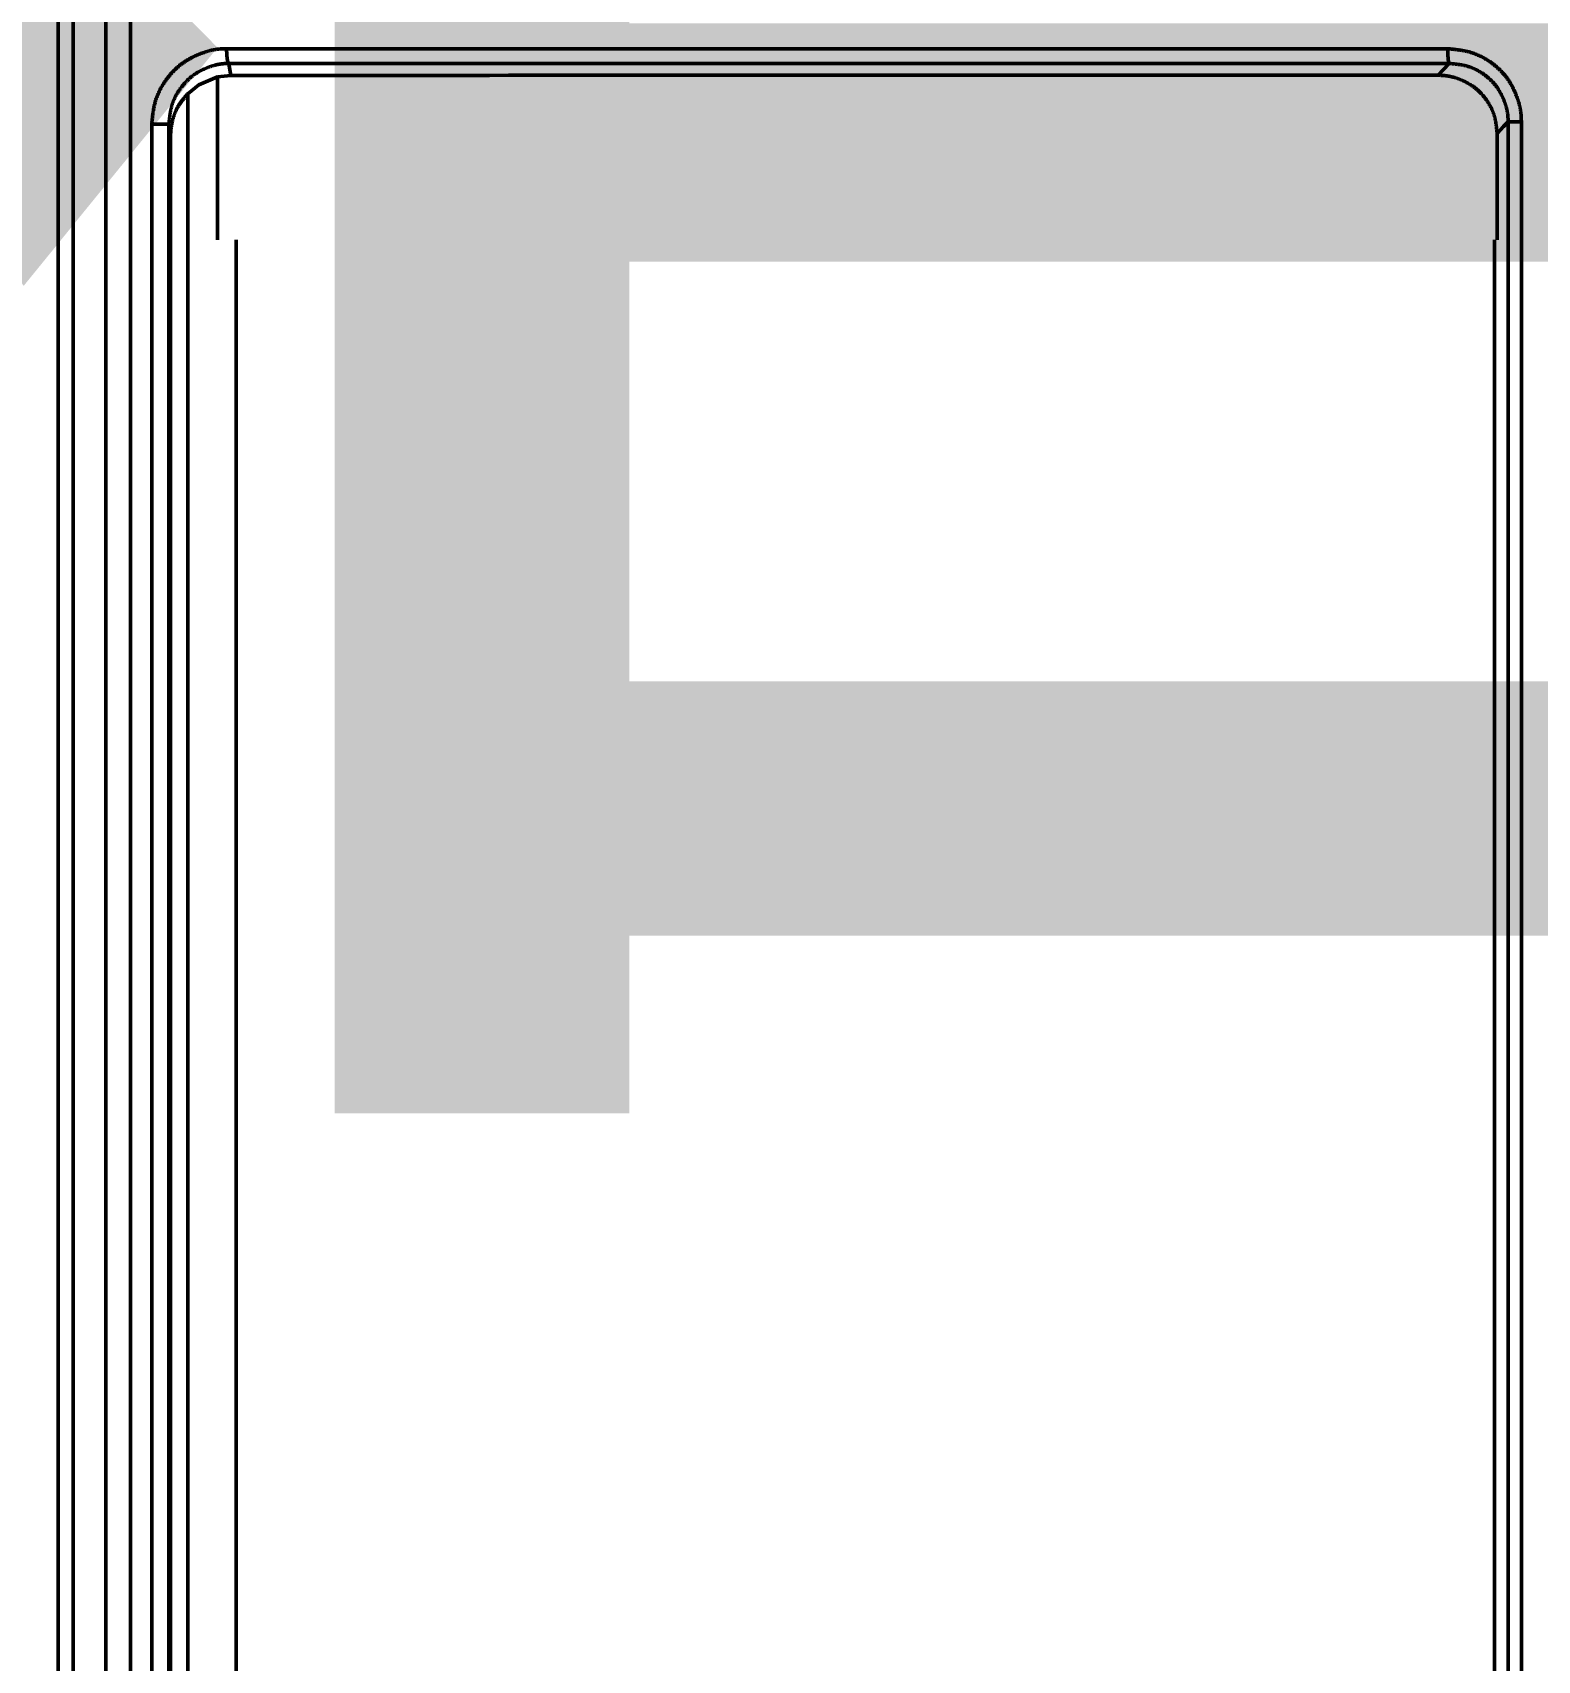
# Model space of a CAD drawing. Header units: millimetres. Extents: x -6033 to 120673, y -4970 to 90533.
# Drawn here: x 87082.5 to 87133.4, y 68453.7 to 68508.7 of the extents above; entities that cross this region are included whole.
import ezdxf
from ezdxf.enums import TextEntityAlignment as Align

# ---------------------------------------------------------------- set-up
doc = ezdxf.new("R2010")
doc.units = ezdxf.units.MM
doc.linetypes.add('I-PLAN$0$ACAD_ISO02W100', pattern=[15, 12, -3])
doc.linetypes.add('I-PLAN$0$DASH', pattern=[0.35, 0.25, -0.1])
doc.layers.get('DefPoints').update_dxf_attribs({"color": 250})
for name, color, linetype, lineweight in [('_ACM-A-ANNO-DIMS-c', 2, 'Continuous', 18), ('I-AR$0$I-SCOPE', 252, 'Continuous', 35), ('I-PLAN$0$_ACM-A-WALL-HACH', 251, 'Continuous', 9)]:
    doc.layers.add(name, color=color, linetype=linetype, lineweight=lineweight)
for name, color, linetype in [('I-CEILING$0$I-RCP-AIR', 64, 'Continuous'), ('I-CEILING$0$RC-Hatch【天花填充】', 251, 'Continuous'), ('I-FLOOR$0$I-FC-HATCH', 8, 'Continuous'), ('I-PLAN$0$I-PL-FURN', 1, 'I-PLAN$0$DASH'), ('地坪', 7, 'Continuous'), ('天花', 7, 'Continuous')]:
    doc.layers.add(name, color=color, linetype=linetype)
doc.styles.add('_ACM-G-NOTES', font='arial.ttf')
doc.styles.add('I-CEILING$0$黑体', font='simhei.ttf', dxfattribs={"height": 600})
doc.styles.add('I-PLAN$0$Arial', font='ARIALUNI.ttf')
doc.dimstyles.new('_ACM-DIM-A_50', dxfattribs={"dimscale": 50, "dimtxt": 2.5, "dimasz": 1, "dimexe": 1.5, "dimexo": 1, "dimgap": 1, "dimtad": 1, "dimdec": 0, "dimrnd": 5, "dimzin": 1, "dimdsep": 46, "dimtxsty": '_ACM-G-NOTES', "dimblk": 'ARCHTICK', "dimcen": 2.5, "dimclrd": 256, "dimclre": 256, "dimclrt": 256, "dimadec": 3, "dimazin": 0, "dimtfac": 1, "dimtdec": 0, "dimtix": 1, "dimtmove": 0, "dimatfit": 3, "dimldrblk": 'DOTSMALL', "dimfxl": 5, "dimfxlon": 1, "dimlwd": 18, "dimlwe": 18, "dimarcsym": 0})

# ---------------------------------------------------------------- blocks, each defined once
blk = doc.blocks.new('I-AR')
at = {"layer": 'I-AR$0$I-SCOPE'}
h = blk.add_hatch(dxfattribs=at)
h.set_pattern_fill('ANSI31', color=256, scale=200)
h.paths.add_polyline_path([(63300, 72640), (66630, 72640), (66630, 70889.383), (90600, 70890), (90600, 66390), (96650, 66390), (96650, 24876.398), (18340, 24876.398), (18340, 66390), (48090, 66390), (48090, 72640), (51400, 72640), (51400, 72649.887), (52869.5, 72649.887), (52869.5, 72640), (55240, 72640), (55240, 72790), (59460, 72790), (59460, 72640), (61830.5, 72640), (61830.5, 72649.887), (63300, 72649.887)], flags=16)
h.paths.add_polyline_path([(7330, 0), (7330, -1770), (11180, -1770), (11180, 0), (18450, 0), (18450, 2900), (27550, 2900), (27550, 18090), (37037.331, 18090), (37037.331, 17350), (96200, 17350), (96200, 18120), (114640, 18120), (114640, 84500), (0, 84500), (0, 0)])
blk = doc.blocks.new('I-PLAN')
at = {"layer": 'I-PLAN$0$_ACM-A-WALL-HACH'}
h = blk.add_hatch(dxfattribs=at)
h.set_pattern_fill('ANSI31', color=256, scale=10, angle=45)
h.paths.add_polyline_path([(88260, 70790), (88260, 70890), (88030, 70890), (88030, 70790), (88230, 70790)], flags=17)
h.paths.add_polyline_path([(79671.546, 69390), (78155, 69390), (78155, 68990), (77955, 68990), (77955, 69590), (79671.546, 69590)], flags=17)
h.paths.add_polyline_path([(80271.546, 69390), (80271.546, 69590), (80780, 69590), (80780, 68990), (80580, 68990), (80580, 69390)], flags=17)
h.paths.add_polyline_path([(74580, 69590), (73930, 69590), (73930, 69390), (74580, 69390)])
h.paths.add_polyline_path([(68780, 69590), (69430, 69590), (69430, 69390), (68780, 69390)])
h.paths.add_polyline_path([(87280, 66490), (87480, 66490), (87480, 66390), (87280, 66390)])
h.paths.add_polyline_path([(82180, 68990), (82180, 69390), (84230, 69390), (84230, 66490), (84430, 66490), (84430, 69390), (85280, 69390), (85280, 69590), (81980, 69590), (81980, 68990)])
h.paths.add_polyline_path([(87480, 67390), (87480, 69390), (88280, 69390), (88280, 69590), (88080, 69590), (86480, 69590), (86480, 69390), (87280, 69390), (87280, 67390)], flags=17)
h.paths.add_polyline_path([(72130, 68170), (72130, 66490), (72330, 66490), (72330, 67870), (73130, 67870), (73130, 68070), (72330, 68070), (72330, 68170)])
h.paths.add_polyline_path([(71230, 68170), (71230, 66390), (71030, 66390), (71030, 67870), (70230, 67870), (70230, 68070), (71030, 68070), (71030, 68170)])
h.paths.add_polyline_path([(72130, 69070), (72330, 69070), (72330, 69390), (73030, 69390), (73030, 69590), (72130, 69590)])
h.paths.add_polyline_path([(71230, 69070), (71030, 69070), (71030, 69390), (70330, 69390), (70330, 69590), (71230, 69590)])
h.paths.add_polyline_path([(67800, 69490), (67830, 69490), (67830, 69590), (67800, 69590)], flags=17)
h.paths.add_polyline_path([(76755, 69590), (75180, 69590), (75180, 69390), (75330, 69390), (75330, 66390), (75530, 66390), (75530, 69390), (76555, 69390), (76555, 68990), (76755, 68990)])
h.paths.add_polyline_path([(68180, 69590), (68180, 69390), (68030, 69390), (68030, 66520), (67780, 66520), (67780, 66390), (67400, 66390), (67400, 66720), (67830, 66720), (67830, 69590)])
edge = h.paths.add_edge_path()
edge.add_line((89860, 70890), (88860, 70890))
edge.add_line((75530, 66520), (84230, 66520))
edge.add_line((75530, 66720), (84230, 66720))
at = {"layer": 'I-PLAN$0$I-PL-FURN', "linetype": 'I-PLAN$0$ACAD_ISO02W100', "insert": (86615.717, 68582.994), "char_height": 100, "width": 151170.16662, "attachment_point": 1, "style": 'I-PLAN$0$Arial'}
blk.add_mtext('{\\fArial Unicode MS|b0|i0|c134|p34;六门冰箱}', dxfattribs=at)
blk = doc.blocks.new('I-CEILING$0$RPK-22-40FSNQS')
at = {"color": 0, "lineweight": 50}
for p, q in [((-51.987746, -147.635026), (-51.987746, -147.186862)), ((-51.987746, -147.186862), (51.989384, -147.186862)), ((-51.987746, -147.635026), (-51.82443, -147.785714)), ((51.989384, -147.635026), (-51.987746, -147.635026)), ((-51.82443, -147.785714), (-51.58452, -148.007046)), ((-48.000016, -148.007046), (-51.58452, -148.007046)), ((51.526494, -148.098138), (-48.000016, -148.098138)), ((-54.452994, -170.347778), (-54.453142, -149.674044)), ((-53.941794, -149.640372), (-53.955564, -149.627692)), ((-53.955564, -149.627692), (-53.955444, -170.28979)), ((-53.55657, -149.99569), (-53.941794, -149.640372)), ((-54.452844, -190.937952), (-54.452994, -170.347778)), ((-53.955444, -170.28979), (-53.955296, -190.868386)), ((-53.955296, -190.868386), (-53.608634, -190.806868)), ((-53.608634, -190.806868), (-53.55368, -190.797114)), ((-53.55368, -190.797114), (-53.501018, -191.251146)), ((53.590916, -190.6207), (-48.000016, -190.6207)), ((-53.501018, -191.251146), (-48.000016, -191.251146)), ((-53.50072, -191.250982), (-53.234108, -191.879766)), ((-53.234108, -191.879766), (-52.928634, -192.2505)), ((52.96833, -192.2505), (-52.928634, -192.2505)), ((-51.787116, -192.866968), (-51.906118, -192.88809)), ((-51.906118, -193.466784), (-51.906118, -192.88809)), ((-51.906118, -192.88809), (51.914772, -192.88809)), ((-51.57251, -192.828874), (-51.787116, -192.866968)), ((51.60921, -192.828874), (-51.57251, -192.828874)), ((51.914772, -193.466784), (-51.906118, -193.466784)), ((-380.681464, -194.185996), (380.681432, -194.185996)), ((380.681416, -195.01459), (-380.681404, -195.01459)), ((381.571642, -196.120488), (-381.571658, -196.120488)), ((381.57182, -196.625502), (-381.571838, -196.625502))]:
    blk.add_line(p, q, dxfattribs=at)
for points in [[(-54.453142, -149.674044), (-54.450454, -149.645672), (-54.447752, -149.617304), (-54.445022, -149.588942), (-54.442252, -149.56059), (-54.439426, -149.53225), (-54.436534, -149.503928), (-54.43356, -149.475626), (-54.430492, -149.447346), (-54.427314, -149.419094), (-54.424016, -149.390872), (-54.42058, -149.362682), (-54.416996, -149.33453), (-54.41325, -149.306416), (-54.409326, -149.278346), (-54.405214, -149.250324), (-54.400898, -149.22235), (-54.396366, -149.194432), (-54.391602, -149.166568), (-54.386594, -149.138764), (-54.381328, -149.111024), (-54.375792, -149.08335), (-54.36997, -149.055746), (-54.363852, -149.028216), (-54.35742, -149.000762), (-54.350662, -148.973388), (-54.343566, -148.946098), (-54.336118, -148.918894), (-54.328304, -148.891778), (-54.32011, -148.864758), (-54.311522, -148.837832), (-54.302532, -148.811008), (-54.293142, -148.784288), (-54.28336, -148.757674), (-54.273192, -148.731174), (-54.262648, -148.704792), (-54.251734, -148.67853), (-54.240458, -148.652394), (-54.228826, -148.626386), (-54.216848, -148.600514), (-54.204528, -148.574778), (-54.191876, -148.549186), (-54.178898, -148.52374), (-54.1656, -148.498446), (-54.151994, -148.473306), (-54.138082, -148.448326), (-54.123876, -148.42351), (-54.10938, -148.39886), (-54.094602, -148.374384), (-54.079552, -148.350084), (-54.064234, -148.325966), (-54.048656, -148.302032), (-54.032828, -148.278288), (-54.016754, -148.254736), (-54.000444, -148.231384), (-53.983904, -148.208232), (-53.967142, -148.185288), (-53.950164, -148.162554), (-53.932978, -148.140034), (-53.915594, -148.117734), (-53.898016, -148.095658), (-53.88025, -148.073808), (-53.862294, -148.052188), (-53.844148, -148.030798), (-53.825804, -148.009638), (-53.80726, -147.988712), (-53.788514, -147.96802), (-53.76956, -147.947562), (-53.750396, -147.927342), (-53.731018, -147.907358), (-53.711422, -147.887614), (-53.691604, -147.868112), (-53.671562, -147.84885), (-53.651292, -147.82983), (-53.630788, -147.811056), (-53.61005, -147.792526), (-53.589072, -147.774242), (-53.567852, -147.756208), (-53.546386, -147.738422), (-53.524668, -147.720886), (-53.502698, -147.703602), (-53.480472, -147.686572), (-53.457982, -147.669796), (-53.43523, -147.653276), (-53.41221, -147.637012), (-53.388918, -147.621006), (-53.365352, -147.60526), (-53.341506, -147.589774), (-53.317378, -147.57455), (-53.292966, -147.559588), (-53.268262, -147.544892), (-53.243272, -147.530462), (-53.218012, -147.5163), (-53.19251, -147.50241), (-53.166788, -147.488794), (-53.140874, -147.475456), (-53.114792, -147.4624), (-53.088564, -147.449626), (-53.062218, -147.437138), (-53.035776, -147.42494), (-53.009266, -147.413034), (-52.982712, -147.401424), (-52.956138, -147.390112), (-52.929568, -147.379102), (-52.903028, -147.368396), (-52.876542, -147.357998), (-52.850136, -147.347908), (-52.823834, -147.338132), (-52.797662, -147.328674), (-52.771644, -147.319534), (-52.745804, -147.310716), (-52.720168, -147.302222), (-52.69476, -147.294058), (-52.669606, -147.286224), (-52.64473, -147.278726), (-52.620156, -147.271562), (-52.59591, -147.26474), (-52.572016, -147.25826), (-52.5485, -147.252126), (-52.525386, -147.246342), (-52.5027, -147.240908), (-52.481716, -147.236108), (-52.461122, -147.231614), (-52.4409, -147.227414), (-52.421042, -147.223496), (-52.401532, -147.219852), (-52.382356, -147.216472), (-52.3635, -147.213344), (-52.344954, -147.210458), (-52.326702, -147.207802), (-52.308732, -147.205368), (-52.291028, -147.203144), (-52.27358, -147.20112), (-52.256372, -147.199286), (-52.239392, -147.19763), (-52.222628, -147.196142), (-52.206062, -147.194812), (-52.189684, -147.193628), (-52.173482, -147.192582), (-52.15744, -147.191662), (-52.141544, -147.190858), (-52.125782, -147.190158), (-52.110142, -147.189554), (-52.094608, -147.189034), (-52.079168, -147.188586), (-52.063808, -147.188202), (-52.048516, -147.187872), (-52.033276, -147.187582), (-52.018078, -147.187324), (-52.002904, -147.187088), (-51.987746, -147.186862)], [(-51.987746, -147.635026), (-51.999892, -147.635178), (-52.012048, -147.635338), (-52.024226, -147.635516), (-52.036438, -147.635718), (-52.048692, -147.635954), (-52.060998, -147.636234), (-52.07337, -147.636562), (-52.085818, -147.636952), (-52.09835, -147.637408), (-52.11098, -147.63794), (-52.123718, -147.638556), (-52.136574, -147.639266), (-52.14956, -147.640076), (-52.162684, -147.640996), (-52.17596, -147.642034), (-52.189396, -147.6432), (-52.203006, -147.6445), (-52.216798, -147.645944), (-52.230782, -147.64754), (-52.244972, -147.649296), (-52.259378, -147.651222), (-52.274008, -147.653324), (-52.288876, -147.655612), (-52.30399, -147.658094), (-52.319364, -147.660778), (-52.335006, -147.663674), (-52.350928, -147.666788), (-52.36714, -147.670132), (-52.383652, -147.673712), (-52.400478, -147.677536), (-52.418642, -147.681858), (-52.437148, -147.686464), (-52.455976, -147.691348), (-52.475106, -147.69651), (-52.494518, -147.701948), (-52.514192, -147.707656), (-52.534108, -147.713634), (-52.554246, -147.719882), (-52.574588, -147.726392), (-52.59511, -147.733168), (-52.615796, -147.740202), (-52.636626, -147.747496), (-52.657578, -147.755046), (-52.678632, -147.762848), (-52.699768, -147.770904), (-52.720968, -147.779206), (-52.742212, -147.787756), (-52.763478, -147.79655), (-52.784746, -147.805586), (-52.805998, -147.814862), (-52.827214, -147.824374), (-52.848374, -147.834122), (-52.869456, -147.844102), (-52.890442, -147.854312), (-52.91131, -147.86475), (-52.932044, -147.875414), (-52.95262, -147.886302), (-52.973022, -147.897408), (-52.993226, -147.908734), (-53.013214, -147.920276), (-53.03297, -147.932034), (-53.052492, -147.944002), (-53.071786, -147.956184), (-53.09085, -147.968574), (-53.109692, -147.981176), (-53.12831, -147.993986), (-53.146712, -148.007004), (-53.164896, -148.02023), (-53.182868, -148.03366), (-53.20063, -148.047294), (-53.218184, -148.061134), (-53.235534, -148.075174), (-53.252682, -148.089418), (-53.269632, -148.10386), (-53.286388, -148.118504), (-53.302948, -148.133344), (-53.31932, -148.148384), (-53.335506, -148.163618), (-53.351506, -148.179048), (-53.367326, -148.194674), (-53.382966, -148.210492), (-53.398432, -148.226502), (-53.413726, -148.242704), (-53.42885, -148.259096), (-53.443806, -148.275678), (-53.458598, -148.292446), (-53.47323, -148.309402), (-53.487704, -148.326546), (-53.502022, -148.343874), (-53.516188, -148.361384), (-53.530202, -148.37908), (-53.544062, -148.396954), (-53.55776, -148.415004), (-53.57129, -148.433228), (-53.584648, -148.45162), (-53.597828, -148.470178), (-53.61082, -148.4889), (-53.623624, -148.507782), (-53.63623, -148.526818), (-53.648632, -148.546008), (-53.660828, -148.565346), (-53.672808, -148.58483), (-53.684568, -148.604454), (-53.696102, -148.62422), (-53.707402, -148.64412), (-53.718466, -148.664152), (-53.729286, -148.684312), (-53.739856, -148.704598), (-53.75017, -148.725006), (-53.760222, -148.745532), (-53.770006, -148.766172), (-53.779518, -148.786924), (-53.78875, -148.807786), (-53.797696, -148.82875), (-53.806352, -148.849816), (-53.81471, -148.870982), (-53.822766, -148.89224), (-53.830512, -148.91359), (-53.837944, -148.935026), (-53.845056, -148.956548), (-53.851844, -148.97815), (-53.858316, -148.999832), (-53.864484, -149.021588), (-53.870356, -149.043416), (-53.875946, -149.065316), (-53.881264, -149.087282), (-53.886322, -149.109314), (-53.891128, -149.131408), (-53.895694, -149.15356), (-53.900034, -149.17577), (-53.904154, -149.198032), (-53.908068, -149.220348), (-53.911786, -149.24271), (-53.915318, -149.26512), (-53.918678, -149.287572), (-53.921872, -149.310064), (-53.924916, -149.332594), (-53.927818, -149.355158), (-53.930588, -149.377756), (-53.93324, -149.400384), (-53.935782, -149.423038), (-53.938226, -149.445716), (-53.940584, -149.468416), (-53.942866, -149.491134), (-53.945082, -149.51387), (-53.947244, -149.536618), (-53.949362, -149.559376), (-53.951446, -149.582144), (-53.95351, -149.604916), (-53.955564, -149.627692)], [(-51.58452, -148.007046), (-51.606582, -148.009148), (-51.628642, -148.01126), (-51.650696, -148.013392), (-51.672742, -148.015554), (-51.694776, -148.01776), (-51.716798, -148.020016), (-51.738804, -148.022336), (-51.76079, -148.024726), (-51.782756, -148.0272), (-51.804696, -148.029768), (-51.82661, -148.03244), (-51.848494, -148.035224), (-51.870348, -148.038134), (-51.892164, -148.041178), (-51.913944, -148.044366), (-51.935684, -148.04771), (-51.95738, -148.05122), (-51.97903, -148.054906), (-52.000632, -148.058778), (-52.022184, -148.062846), (-52.043682, -148.067122), (-52.065124, -148.071616), (-52.086506, -148.076338), (-52.107826, -148.081296), (-52.129082, -148.086504), (-52.15027, -148.09197), (-52.17139, -148.097706), (-52.192436, -148.103722), (-52.213408, -148.110028), (-52.2343, -148.116634), (-52.255114, -148.123546), (-52.275842, -148.130766), (-52.296486, -148.138284), (-52.31704, -148.146096), (-52.337502, -148.154198), (-52.357868, -148.162582), (-52.378138, -148.171244), (-52.398308, -148.180178), (-52.418374, -148.18938), (-52.438334, -148.198842), (-52.458184, -148.20856), (-52.477924, -148.218528), (-52.497548, -148.228742), (-52.517056, -148.239194), (-52.536444, -148.24988), (-52.555708, -148.260794), (-52.574846, -148.27193), (-52.593856, -148.283284), (-52.612734, -148.29485), (-52.63148, -148.306622), (-52.650086, -148.318594), (-52.668554, -148.330764), (-52.686878, -148.34312), (-52.705056, -148.355664), (-52.723088, -148.368384), (-52.740966, -148.381278), (-52.758692, -148.39434), (-52.77626, -148.407564), (-52.79367, -148.420946), (-52.810916, -148.434478), (-52.827998, -148.448158), (-52.844912, -148.461988), (-52.86166, -148.475968), (-52.87824, -148.490104), (-52.894652, -148.504398), (-52.910894, -148.518852), (-52.926966, -148.533472), (-52.942866, -148.548258), (-52.958594, -148.563216), (-52.97415, -148.578346), (-52.989532, -148.593654), (-53.00474, -148.60914), (-53.019772, -148.624808), (-53.034628, -148.640662), (-53.049306, -148.656706), (-53.063808, -148.67294), (-53.07813, -148.68937), (-53.092274, -148.705998), (-53.106236, -148.722826), (-53.120018, -148.739858), (-53.133618, -148.757098), (-53.147036, -148.774546), (-53.16027, -148.79221), (-53.17332, -148.810088), (-53.186184, -148.828186), (-53.198862, -148.846506), (-53.211354, -148.86505), (-53.223658, -148.883824), (-53.235772, -148.90283), (-53.247698, -148.922068), (-53.259434, -148.941542), (-53.270976, -148.961236), (-53.282322, -148.981132), (-53.293466, -149.001212), (-53.304408, -149.021458), (-53.315144, -149.041852), (-53.32567, -149.062378), (-53.335984, -149.083018), (-53.346082, -149.103752), (-53.35596, -149.124564), (-53.365614, -149.145436), (-53.375044, -149.16635), (-53.384246, -149.187288), (-53.393214, -149.208232), (-53.401948, -149.229166), (-53.410442, -149.25007), (-53.418696, -149.270928), (-53.426704, -149.291722), (-53.434462, -149.312432), (-53.44197, -149.333044), (-53.449224, -149.353536), (-53.45622, -149.373894), (-53.462954, -149.394096), (-53.469424, -149.41413), (-53.475626, -149.433974), (-53.481556, -149.45361), (-53.487214, -149.473022), (-53.492594, -149.492192), (-53.497692, -149.511102), (-53.502508, -149.529734), (-53.50704, -149.548076), (-53.511292, -149.566132), (-53.515278, -149.58391), (-53.519004, -149.601424), (-53.522482, -149.618682), (-53.525722, -149.635694), (-53.52873, -149.652468), (-53.53152, -149.669016), (-53.534098, -149.685348), (-53.536476, -149.701472), (-53.538662, -149.7174), (-53.540666, -149.73314), (-53.542498, -149.748704), (-53.544168, -149.7641), (-53.545684, -149.779338), (-53.547058, -149.794428), (-53.548296, -149.80938), (-53.549412, -149.824204), (-53.55041, -149.83891), (-53.551306, -149.853508), (-53.552104, -149.868006), (-53.552818, -149.882418), (-53.553454, -149.896748), (-53.554024, -149.911012), (-53.554536, -149.925214), (-53.555, -149.939368), (-53.555426, -149.953484), (-53.555822, -149.967568), (-53.556202, -149.981634), (-53.55657, -149.99569)], [(-54.453142, -149.674044), (-54.447006, -149.674012), (-54.443938, -149.673994), (-54.440872, -149.673976), (-54.437804, -149.67396), (-54.434738, -149.673942), (-54.431672, -149.673922), (-54.428608, -149.673904), (-54.42248, -149.673864), (-54.419418, -149.673842), (-54.416358, -149.67382), (-54.4133, -149.673798), (-54.410242, -149.673772), (-54.407186, -149.673748), (-54.404132, -149.673722), (-54.40108, -149.673694), (-54.39803, -149.673664), (-54.394982, -149.673634), (-54.391936, -149.673602), (-54.388892, -149.673568), (-54.38585, -149.673532), (-54.382812, -149.673494), (-54.379776, -149.673456), (-54.376742, -149.673414), (-54.373712, -149.673372), (-54.370684, -149.673326), (-54.36766, -149.673278), (-54.364638, -149.673228), (-54.36162, -149.673176), (-54.358606, -149.673122), (-54.355594, -149.673066), (-54.352588, -149.673006), (-54.349584, -149.672944), (-54.346584, -149.67288), (-54.34359, -149.672814), (-54.340598, -149.672746), (-54.337612, -149.672676), (-54.33463, -149.672602), (-54.331652, -149.672528), (-54.328678, -149.67245), (-54.325708, -149.67237), (-54.322744, -149.672288), (-54.319786, -149.672204), (-54.316832, -149.672118), (-54.313884, -149.672032), (-54.31094, -149.671942), (-54.308002, -149.67185), (-54.305068, -149.671756), (-54.30214, -149.67166), (-54.29922, -149.671562), (-54.296304, -149.671462), (-54.293394, -149.67136), (-54.29049, -149.671258), (-54.287592, -149.671152), (-54.2847, -149.671046), (-54.281814, -149.670936), (-54.278936, -149.670826), (-54.276062, -149.670714), (-54.273196, -149.6706), (-54.270338, -149.670486), (-54.267486, -149.670368), (-54.26464, -149.67025), (-54.261802, -149.67013), (-54.258972, -149.670006), (-54.256148, -149.669884), (-54.253332, -149.669758), (-54.250522, -149.66963), (-54.247722, -149.669502), (-54.24493, -149.669372), (-54.242144, -149.669238), (-54.239366, -149.669106), (-54.236598, -149.66897), (-54.233836, -149.668832), (-54.231084, -149.668694), (-54.228338, -149.668552), (-54.225604, -149.66841), (-54.222876, -149.668266), (-54.220156, -149.66812), (-54.217446, -149.667974), (-54.214746, -149.667824), (-54.212054, -149.667674), (-54.20937, -149.667522), (-54.206696, -149.667366), (-54.204032, -149.66721), (-54.201378, -149.667054), (-54.198732, -149.666894), (-54.196096, -149.666734), (-54.19347, -149.66657), (-54.190852, -149.666406), (-54.188246, -149.66624), (-54.18565, -149.666072), (-54.183064, -149.665902), (-54.180488, -149.665732), (-54.177922, -149.665558), (-54.175366, -149.665384), (-54.172822, -149.665208), (-54.170288, -149.66503), (-54.167764, -149.66485), (-54.165252, -149.66467), (-54.16275, -149.664488), (-54.160258, -149.664302), (-54.157778, -149.664118), (-54.15531, -149.66393), (-54.152852, -149.66374), (-54.150406, -149.66355), (-54.147972, -149.663358), (-54.145548, -149.663166), (-54.143136, -149.66297), (-54.140736, -149.662774), (-54.138346, -149.662576), (-54.13597, -149.662376), (-54.133606, -149.662176), (-54.131252, -149.661974), (-54.128912, -149.66177), (-54.126582, -149.661564), (-54.124266, -149.661358), (-54.121962, -149.66115), (-54.11967, -149.660942), (-54.11739, -149.66073), (-54.115124, -149.660518), (-54.112868, -149.660306), (-54.110628, -149.66009), (-54.1084, -149.659874), (-54.106184, -149.659658), (-54.103982, -149.659438), (-54.101792, -149.659218), (-54.099616, -149.658996), (-54.097454, -149.658774), (-54.095304, -149.65855), (-54.093168, -149.658324), (-54.091046, -149.658096), (-54.088938, -149.657868), (-54.086842, -149.657638), (-54.084762, -149.657408), (-54.082694, -149.657174), (-54.08064, -149.65694), (-54.078602, -149.656706), (-54.076576, -149.656468), (-54.074566, -149.65623), (-54.072568, -149.655992), (-54.070586, -149.65575), (-54.068618, -149.655508), (-54.066664, -149.655264), (-54.064726, -149.655018), (-54.062802, -149.654772), (-54.060892, -149.654524), (-54.058996, -149.654274), (-54.057116, -149.654024), (-54.055252, -149.653772), (-54.053402, -149.653518), (-54.051568, -149.653264), (-54.049748, -149.653006), (-54.047944, -149.65275), (-54.046156, -149.65249), (-54.044382, -149.65223), (-54.042626, -149.65197), (-54.040882, -149.651706), (-54.039156, -149.651444), (-54.037444, -149.65118), (-54.03575, -149.650914), (-54.03407, -149.650648), (-54.032404, -149.65038), (-54.030756, -149.650112), (-54.029124, -149.649844), (-54.027506, -149.649576), (-54.025906, -149.649306), (-54.02432, -149.649034), (-54.022752, -149.648764), (-54.021198, -149.648492), (-54.01966, -149.64822), (-54.01814, -149.647948), (-54.016634, -149.647674), (-54.015146, -149.647402), (-54.013674, -149.647128), (-54.012218, -149.646854), (-54.010778, -149.64658), (-54.009354, -149.646306), (-54.007946, -149.646032), (-54.006556, -149.645758), (-54.00518, -149.645484), (-54.003824, -149.64521), (-54.002482, -149.644936), (-54.001158, -149.644662), (-53.999852, -149.644386), (-53.998562, -149.64411), (-53.997288, -149.643834), (-53.996032, -149.643556), (-53.994794, -149.643278), (-53.993574, -149.642998), (-53.99237, -149.642716), (-53.991184, -149.642434), (-53.990016, -149.64215), (-53.988864, -149.641864), (-53.987732, -149.641578), (-53.986616, -149.641288), (-53.98552, -149.640996), (-53.984442, -149.640704), (-53.98338, -149.640408), (-53.982338, -149.64011), (-53.981314, -149.639808), (-53.980308, -149.639506), (-53.979322, -149.6392), (-53.978354, -149.63889), (-53.977404, -149.638578), (-53.976472, -149.638262), (-53.97556, -149.637944), (-53.974668, -149.637622), (-53.973794, -149.637296), (-53.972938, -149.636966), (-53.972226, -149.636684), (-53.971528, -149.636398), (-53.970842, -149.63611), (-53.97017, -149.63582), (-53.96951, -149.635526), (-53.96886, -149.635232), (-53.968222, -149.634934), (-53.967596, -149.634634), (-53.966978, -149.634332), (-53.966372, -149.634028), (-53.965774, -149.633722), (-53.965186, -149.633416), (-53.964604, -149.633106), (-53.964032, -149.632796), (-53.963468, -149.632484), (-53.962908, -149.63217), (-53.962358, -149.631856), (-53.961812, -149.63154), (-53.961272, -149.631224), (-53.960736, -149.630906), (-53.960206, -149.630586), (-53.95968, -149.630268), (-53.959158, -149.629946), (-53.958638, -149.629626), (-53.958122, -149.629304), (-53.957608, -149.628982), (-53.957094, -149.62866), (-53.956584, -149.628336), (-53.956074, -149.628014), (-53.955564, -149.627692)], [(-53.55368, -190.797114), (-53.553734, -190.115096), (-53.55379, -189.433426), (-53.553844, -188.75246), (-53.553898, -188.072544), (-53.553954, -187.394032), (-53.554008, -186.717274), (-53.554062, -186.042622), (-53.554116, -185.370422), (-53.55417, -184.70103), (-53.554224, -184.034796), (-53.554276, -183.372068), (-53.554328, -182.713198), (-53.554382, -182.058538), (-53.554432, -181.408436), (-53.554484, -180.763246), (-53.554534, -180.123318), (-53.554586, -179.489), (-53.554634, -178.860648), (-53.554684, -178.238608), (-53.554732, -177.623232), (-53.55478, -177.01487), (-53.554826, -176.413876), (-53.554872, -175.820598), (-53.554918, -175.235388), (-53.554962, -174.658596), (-53.555006, -174.090572), (-53.555048, -173.531668), (-53.55509, -172.982234), (-53.55513, -172.442622), (-53.55517, -171.913182), (-53.555206, -171.420622), (-53.555242, -170.937244), (-53.555276, -170.462762), (-53.55531, -169.99689), (-53.555342, -169.539344), (-53.555374, -169.08984), (-53.555406, -168.64809), (-53.555436, -168.21381), (-53.555466, -167.786716), (-53.555496, -167.36652), (-53.555524, -166.952938), (-53.555552, -166.545684), (-53.55558, -166.144474), (-53.555606, -165.749022), (-53.555632, -165.359042), (-53.555658, -164.97425), (-53.555682, -164.59436), (-53.555706, -164.219088), (-53.55573, -163.848146), (-53.555754, -163.48125), (-53.555778, -163.118116), (-53.5558, -162.758456), (-53.555822, -162.401988), (-53.555846, -162.048424), (-53.555868, -161.69748), (-53.555888, -161.34887), (-53.55591, -161.00231), (-53.555932, -160.657514), (-53.555952, -160.314194), (-53.555974, -159.97207), (-53.555994, -159.630894), (-53.556016, -159.290598), (-53.556036, -158.951146), (-53.556056, -158.612514), (-53.556078, -158.274668), (-53.556098, -157.937578), (-53.556118, -157.601214), (-53.556138, -157.265546), (-53.556158, -156.930544), (-53.556178, -156.596176), (-53.556198, -156.262416), (-53.556218, -155.929228), (-53.556238, -155.596586), (-53.556258, -155.26446), (-53.556278, -154.932816), (-53.556298, -154.601626), (-53.556318, -154.27086), (-53.556336, -153.940488), (-53.556356, -153.610478), (-53.556376, -153.280802), (-53.556396, -152.951428), (-53.556414, -152.622328), (-53.556434, -152.293468), (-53.556454, -151.96482), (-53.556474, -151.636354), (-53.556492, -151.30804), (-53.556512, -150.979846), (-53.556532, -150.651744), (-53.55655, -150.323702), (-53.55657, -149.99569)], [(-54.452844, -190.937952), (-54.449778, -190.937928), (-54.44671, -190.937902), (-54.443644, -190.937876), (-54.440576, -190.93785), (-54.434444, -190.937798), (-54.43138, -190.93777), (-54.428316, -190.93774), (-54.425252, -190.937712), (-54.42219, -190.93768), (-54.41607, -190.937616), (-54.413012, -190.93758), (-54.409954, -190.937544), (-54.4069, -190.937506), (-54.403846, -190.937466), (-54.400794, -190.937424), (-54.397746, -190.93738), (-54.394698, -190.937334), (-54.391652, -190.937286), (-54.38861, -190.937236), (-54.38557, -190.937182), (-54.382532, -190.937126), (-54.379498, -190.937068), (-54.376466, -190.937006), (-54.373436, -190.936942), (-54.37041, -190.936874), (-54.367388, -190.936802), (-54.364368, -190.936728), (-54.361352, -190.93665), (-54.35834, -190.936568), (-54.35533, -190.936482), (-54.352326, -190.936392), (-54.349324, -190.9363), (-54.346326, -190.936204), (-54.343334, -190.936106), (-54.340344, -190.936002), (-54.33736, -190.935896), (-54.334378, -190.935786), (-54.331402, -190.935674), (-54.32843, -190.935558), (-54.325464, -190.935438), (-54.322502, -190.935316), (-54.319546, -190.93519), (-54.316594, -190.935062), (-54.313646, -190.93493), (-54.310704, -190.934794), (-54.307768, -190.934656), (-54.304838, -190.934516), (-54.301912, -190.934372), (-54.298992, -190.934226), (-54.296078, -190.934076), (-54.29317, -190.933924), (-54.290268, -190.933768), (-54.287372, -190.93361), (-54.284482, -190.93345), (-54.2816, -190.933288), (-54.278722, -190.933122), (-54.275852, -190.932954), (-54.272988, -190.932782), (-54.27013, -190.932608), (-54.26728, -190.932432), (-54.264438, -190.932254), (-54.2616, -190.932074), (-54.258772, -190.93189), (-54.25595, -190.931704), (-54.253134, -190.931516), (-54.250328, -190.931326), (-54.247528, -190.931132), (-54.244736, -190.930936), (-54.241952, -190.930738), (-54.239176, -190.930536), (-54.236406, -190.930332), (-54.233646, -190.930126), (-54.230894, -190.929918), (-54.22815, -190.929708), (-54.225416, -190.929494), (-54.222688, -190.929278), (-54.21997, -190.92906), (-54.217262, -190.928838), (-54.214562, -190.928614), (-54.21187, -190.928388), (-54.209188, -190.92816), (-54.206514, -190.927928), (-54.20385, -190.927694), (-54.201196, -190.927458), (-54.19855, -190.927218), (-54.195916, -190.926978), (-54.19329, -190.926734), (-54.190674, -190.926486), (-54.188068, -190.926238), (-54.185472, -190.925986), (-54.182886, -190.925732), (-54.18031, -190.925474), (-54.177746, -190.925216), (-54.17519, -190.924954), (-54.172646, -190.92469), (-54.170112, -190.924424), (-54.167588, -190.924154), (-54.165076, -190.923882), (-54.162574, -190.92361), (-54.160082, -190.923332), (-54.157602, -190.923054), (-54.155134, -190.922774), (-54.152676, -190.92249), (-54.15023, -190.922204), (-54.147794, -190.921916), (-54.14537, -190.921626), (-54.142958, -190.921334), (-54.140558, -190.92104), (-54.138168, -190.920742), (-54.135792, -190.920444), (-54.133426, -190.920142), (-54.131074, -190.919838), (-54.128732, -190.919532), (-54.126404, -190.919224), (-54.124086, -190.918914), (-54.121782, -190.918602), (-54.11949, -190.918288), (-54.117212, -190.91797), (-54.114944, -190.917652), (-54.11269, -190.91733), (-54.110448, -190.917008), (-54.10822, -190.916684), (-54.106004, -190.916356), (-54.103802, -190.916026), (-54.101612, -190.915696), (-54.099436, -190.915362), (-54.097274, -190.915028), (-54.095124, -190.91469), (-54.092988, -190.91435), (-54.090864, -190.91401), (-54.088756, -190.913666), (-54.08666, -190.91332), (-54.084578, -190.912974), (-54.082512, -190.912624), (-54.080458, -190.912272), (-54.078418, -190.911918), (-54.076392, -190.911564), (-54.074382, -190.911206), (-54.072384, -190.910846), (-54.070402, -190.910486), (-54.068434, -190.910122), (-54.066482, -190.909756), (-54.064542, -190.90939), (-54.062618, -190.90902), (-54.06071, -190.90865), (-54.058816, -190.908276), (-54.056938, -190.907902), (-54.055074, -190.907524), (-54.053224, -190.907146), (-54.051392, -190.906766), (-54.049574, -190.906384), (-54.04777, -190.905998), (-54.045982, -190.905612), (-54.04421, -190.905226), (-54.042454, -190.904836), (-54.040712, -190.904446), (-54.038986, -190.904052), (-54.037276, -190.903658), (-54.03558, -190.903262), (-54.0339, -190.902866), (-54.032236, -190.902468), (-54.030588, -190.902068), (-54.028954, -190.901666), (-54.027336, -190.901264), (-54.025734, -190.90086), (-54.024148, -190.900454), (-54.022578, -190.900048), (-54.021024, -190.89964), (-54.019484, -190.899232), (-54.01796, -190.898822), (-54.016454, -190.89841), (-54.014962, -190.897998), (-54.013486, -190.897586), (-54.012026, -190.897172), (-54.010582, -190.896756), (-54.009154, -190.89634), (-54.007742, -190.895924), (-54.006346, -190.895508), (-54.004966, -190.895088), (-54.003602, -190.89467), (-54.002256, -190.89425), (-54.000924, -190.89383), (-53.99961, -190.893408), (-53.998314, -190.892984), (-53.997034, -190.89256), (-53.99577, -190.892134), (-53.994526, -190.891708), (-53.993298, -190.89128), (-53.992088, -190.89085), (-53.990896, -190.890418), (-53.989722, -190.889986), (-53.988566, -190.88955), (-53.98743, -190.889114), (-53.986312, -190.888676), (-53.985212, -190.888236), (-53.984132, -190.887794), (-53.983072, -190.88735), (-53.98203, -190.886904), (-53.98101, -190.886454), (-53.980008, -190.886004), (-53.979026, -190.88555), (-53.978064, -190.885094), (-53.977124, -190.884636), (-53.976202, -190.884176), (-53.975302, -190.883712), (-53.974424, -190.883246), (-53.973566, -190.882776), (-53.97273, -190.882304), (-53.971974, -190.881864), (-53.971236, -190.881422), (-53.970514, -190.880978), (-53.96981, -190.88053), (-53.969122, -190.880082), (-53.968448, -190.87963), (-53.96779, -190.879178), (-53.967144, -190.878722), (-53.966514, -190.878264), (-53.965896, -190.877806), (-53.96529, -190.877346), (-53.964696, -190.876884), (-53.964112, -190.87642), (-53.96354, -190.875954), (-53.962976, -190.875488), (-53.962424, -190.87502), (-53.961878, -190.874552), (-53.96134, -190.874082), (-53.960812, -190.87361), (-53.960288, -190.873138), (-53.959772, -190.872666), (-53.95926, -190.872192), (-53.958754, -190.871718), (-53.958252, -190.871244), (-53.957754, -190.870768), (-53.957258, -190.870292), (-53.956764, -190.869816), (-53.956274, -190.86934), (-53.955784, -190.868864), (-53.955296, -190.868386)], [(-51.906118, -193.466784), (-51.934542, -193.464022), (-51.962962, -193.461248), (-51.991376, -193.458446), (-52.019778, -193.455606), (-52.048166, -193.452714), (-52.076536, -193.449756), (-52.104884, -193.44672), (-52.133206, -193.443592), (-52.1615, -193.440358), (-52.18976, -193.437008), (-52.217984, -193.433528), (-52.246168, -193.429902), (-52.274308, -193.42612), (-52.3024, -193.422168), (-52.330442, -193.418034), (-52.358428, -193.413702), (-52.386358, -193.409162), (-52.414224, -193.4044), (-52.442024, -193.3994), (-52.469756, -193.394154), (-52.497416, -193.388646), (-52.524998, -193.382862), (-52.5525, -193.376792), (-52.579918, -193.37042), (-52.607248, -193.363736), (-52.634488, -193.356722), (-52.661632, -193.34937), (-52.688678, -193.341664), (-52.715622, -193.333592), (-52.74246, -193.325142), (-52.769188, -193.316302), (-52.795806, -193.307076), (-52.822308, -193.29747), (-52.848692, -193.287492), (-52.874956, -193.277148), (-52.901096, -193.266446), (-52.927112, -193.25539), (-52.952998, -193.24399), (-52.978752, -193.232248), (-53.004372, -193.220174), (-53.029856, -193.207774), (-53.0552, -193.195054), (-53.080402, -193.182022), (-53.105458, -193.168682), (-53.130366, -193.155044), (-53.155124, -193.141112), (-53.179728, -193.126894), (-53.204176, -193.112394), (-53.228464, -193.097622), (-53.252592, -193.082584), (-53.276554, -193.067286), (-53.30035, -193.051732), (-53.323974, -193.035934), (-53.347426, -193.019894), (-53.370704, -193.00362), (-53.393802, -192.98712), (-53.41672, -192.9704), (-53.439454, -192.953464), (-53.462, -192.936322), (-53.484358, -192.91898), (-53.506524, -192.901442), (-53.528496, -192.883706), (-53.550272, -192.865766), (-53.571848, -192.847618), (-53.593226, -192.82926), (-53.6144, -192.810684), (-53.635368, -192.79189), (-53.65613, -192.772868), (-53.676682, -192.753618), (-53.697024, -192.734134), (-53.717152, -192.714412), (-53.737066, -192.694448), (-53.75676, -192.674236), (-53.776236, -192.653772), (-53.795488, -192.633052), (-53.814518, -192.612072), (-53.833322, -192.590828), (-53.851896, -192.569312), (-53.87024, -192.547524), (-53.888352, -192.525458), (-53.906228, -192.50311), (-53.923868, -192.480474), (-53.94127, -192.457546), (-53.95843, -192.434322), (-53.975346, -192.410798), (-53.992018, -192.38697), (-54.008442, -192.362832), (-54.024616, -192.338382), (-54.040538, -192.313612), (-54.056206, -192.28852), (-54.071618, -192.263106), (-54.08677, -192.237392), (-54.101656, -192.211402), (-54.116274, -192.185164), (-54.13062, -192.158702), (-54.144688, -192.132044), (-54.158476, -192.105214), (-54.171978, -192.078238), (-54.18519, -192.051146), (-54.198108, -192.023958), (-54.210728, -191.996704), (-54.223046, -191.96941), (-54.235056, -191.9421), (-54.246756, -191.9148), (-54.258142, -191.887538), (-54.269208, -191.860338), (-54.279952, -191.833228), (-54.290366, -191.80623), (-54.30045, -191.779376), (-54.310198, -191.752686), (-54.319604, -191.72619), (-54.328666, -191.699912), (-54.33738, -191.67388), (-54.345742, -191.648118), (-54.353746, -191.622652), (-54.361388, -191.597508), (-54.368666, -191.572714), (-54.375574, -191.548294), (-54.382108, -191.524274), (-54.388264, -191.50068), (-54.394004, -191.477676), (-54.399382, -191.455102), (-54.404406, -191.432946), (-54.40909, -191.411192), (-54.413446, -191.389826), (-54.41749, -191.368832), (-54.42123, -191.348196), (-54.42468, -191.327902), (-54.427854, -191.307936), (-54.430764, -191.288282), (-54.433422, -191.268926), (-54.435842, -191.249852), (-54.438034, -191.231048), (-54.440014, -191.212496), (-54.44179, -191.194184), (-54.44338, -191.176094), (-54.444792, -191.158212), (-54.44604, -191.140524), (-54.447138, -191.123016), (-54.448098, -191.10567), (-54.448932, -191.088474), (-54.449652, -191.071412), (-54.45027, -191.05447), (-54.450802, -191.03763), (-54.451258, -191.020882), (-54.451652, -191.004206), (-54.451994, -190.98759), (-54.452298, -190.97102), (-54.452578, -190.95448), (-54.452844, -190.937952)], [(-53.955296, -190.868386), (-53.955034, -190.8816), (-53.95476, -190.894824), (-53.954468, -190.908072), (-53.954146, -190.921356), (-53.953782, -190.934686), (-53.953368, -190.948076), (-53.952894, -190.961538), (-53.952348, -190.975082), (-53.951722, -190.98872), (-53.951004, -191.002466), (-53.950186, -191.01633), (-53.949256, -191.030324), (-53.948206, -191.04446), (-53.947024, -191.05875), (-53.9457, -191.073206), (-53.944224, -191.087838), (-53.942586, -191.102662), (-53.940776, -191.117686), (-53.938786, -191.132924), (-53.936602, -191.148386), (-53.934216, -191.164086), (-53.931618, -191.180034), (-53.928798, -191.196242), (-53.925744, -191.212722), (-53.92245, -191.229488), (-53.918902, -191.24655), (-53.91509, -191.263918), (-53.911006, -191.281608), (-53.90664, -191.299628), (-53.901978, -191.317992), (-53.89698, -191.336848), (-53.891674, -191.356044), (-53.88607, -191.375558), (-53.880166, -191.395372), (-53.87397, -191.415464), (-53.867482, -191.435812), (-53.860706, -191.456396), (-53.853648, -191.477196), (-53.84631, -191.49819), (-53.838694, -191.519358), (-53.830804, -191.54068), (-53.822644, -191.562136), (-53.814218, -191.583702), (-53.80553, -191.60536), (-53.796582, -191.627088), (-53.787376, -191.648866), (-53.77792, -191.670674), (-53.768212, -191.69249), (-53.75826, -191.714292), (-53.748066, -191.736062), (-53.737632, -191.757778), (-53.726964, -191.77942), (-53.716062, -191.800966), (-53.704932, -191.822396), (-53.693578, -191.84369), (-53.682002, -191.864826), (-53.670208, -191.885782), (-53.658198, -191.906542), (-53.645978, -191.927082), (-53.63355, -191.94738), (-53.620916, -191.967422), (-53.60808, -191.987206), (-53.595044, -192.006736), (-53.581808, -192.026016), (-53.568374, -192.045048), (-53.554744, -192.063838), (-53.54092, -192.082388), (-53.526904, -192.1007), (-53.512696, -192.11878), (-53.498298, -192.136632), (-53.483714, -192.154256), (-53.468944, -192.17166), (-53.45399, -192.188844), (-53.438854, -192.205812), (-53.423536, -192.22257), (-53.40804, -192.23912), (-53.392368, -192.255464), (-53.376518, -192.271608), (-53.360496, -192.287554), (-53.3443, -192.303306), (-53.327934, -192.318868), (-53.3114, -192.334242), (-53.294698, -192.349434), (-53.277832, -192.364444), (-53.260802, -192.37928), (-53.243608, -192.393942), (-53.226256, -192.408436), (-53.208744, -192.422764), (-53.191076, -192.436928), (-53.173252, -192.450934), (-53.155276, -192.464784), (-53.137148, -192.478474), (-53.11887, -192.491998), (-53.100446, -192.505352), (-53.081876, -192.518528), (-53.063164, -192.531522), (-53.044312, -192.54433), (-53.025324, -192.556946), (-53.006198, -192.569364), (-52.98694, -192.58158), (-52.96755, -192.593588), (-52.94803, -192.605384), (-52.928384, -192.61696), (-52.908614, -192.628312), (-52.888722, -192.639434), (-52.868708, -192.650324), (-52.848578, -192.660972), (-52.828332, -192.671378), (-52.807972, -192.681532), (-52.787502, -192.69143), (-52.766922, -192.701068), (-52.746236, -192.71044), (-52.725446, -192.71954), (-52.704554, -192.728366), (-52.68356, -192.736908), (-52.66247, -192.745162), (-52.641284, -192.753126), (-52.620006, -192.76079), (-52.598636, -192.768152), (-52.577176, -192.775206), (-52.55563, -192.78195), (-52.534002, -192.78839), (-52.512292, -192.794536), (-52.490504, -192.800402), (-52.46864, -192.805996), (-52.446706, -192.811328), (-52.424702, -192.816408), (-52.40263, -192.82125), (-52.380496, -192.82586), (-52.3583, -192.830252), (-52.336048, -192.834434), (-52.31374, -192.838418), (-52.29138, -192.842214), (-52.268972, -192.845832), (-52.246518, -192.849284), (-52.22402, -192.852578), (-52.20148, -192.855726), (-52.178904, -192.858738), (-52.156294, -192.861624), (-52.133652, -192.864396), (-52.11098, -192.867062), (-52.088282, -192.869636), (-52.065562, -192.872126), (-52.042822, -192.874542), (-52.020064, -192.876896), (-51.997292, -192.879198), (-51.974508, -192.881458), (-51.951716, -192.883686), (-51.928918, -192.885894), (-51.906118, -192.88809)], [(-52.928634, -192.2505), (-52.920318, -192.25771), (-52.911996, -192.264922), (-52.903666, -192.272138), (-52.89532, -192.279358), (-52.886954, -192.286584), (-52.878566, -192.293816), (-52.870148, -192.301058), (-52.861694, -192.30831), (-52.853204, -192.315572), (-52.84467, -192.32285), (-52.836086, -192.33014), (-52.82745, -192.337448), (-52.818754, -192.344772), (-52.809998, -192.352116), (-52.801172, -192.35948), (-52.792274, -192.366866), (-52.783298, -192.374276), (-52.774238, -192.38171), (-52.765094, -192.38917), (-52.755856, -192.396658), (-52.74652, -192.404176), (-52.737084, -192.411724), (-52.727542, -192.419304), (-52.717886, -192.426916), (-52.708116, -192.434566), (-52.698222, -192.44225), (-52.688204, -192.449974), (-52.678056, -192.457736), (-52.66777, -192.465538), (-52.657344, -192.473384), (-52.646772, -192.481272), (-52.636042, -192.489198), (-52.62514, -192.497158), (-52.614054, -192.505146), (-52.60277, -192.513158), (-52.591278, -192.521188), (-52.579564, -192.52923), (-52.567614, -192.53728), (-52.555414, -192.545332), (-52.542956, -192.553382), (-52.530222, -192.561424), (-52.517202, -192.569454), (-52.503882, -192.577466), (-52.49025, -192.585454), (-52.476292, -192.593414), (-52.461998, -192.60134), (-52.44735, -192.609228), (-52.43234, -192.61707), (-52.416954, -192.624866), (-52.401176, -192.632606), (-52.384998, -192.640288), (-52.368404, -192.647906), (-52.351382, -192.655454), (-52.333918, -192.662926), (-52.316002, -192.67032), (-52.297618, -192.677628), (-52.278754, -192.684846), (-52.2594, -192.69197), (-52.23954, -192.698992), (-52.21916, -192.705908), (-52.198262, -192.712714), (-52.17688, -192.719402), (-52.155066, -192.725964), (-52.132868, -192.732394), (-52.110332, -192.738684), (-52.087512, -192.744824), (-52.064452, -192.750812), (-52.041202, -192.756636), (-52.017812, -192.76229), (-51.99433, -192.767768), (-51.970804, -192.773062), (-51.947284, -192.778164), (-51.92382, -192.783066), (-51.900456, -192.787762), (-51.877246, -192.792242), (-51.854236, -192.796504), (-51.831476, -192.800536), (-51.809014, -192.80433), (-51.786898, -192.807884), (-51.765178, -192.811184), (-51.743902, -192.814228), (-51.72312, -192.817006), (-51.70288, -192.81951), (-51.68323, -192.821736), (-51.66422, -192.823672), (-51.645898, -192.825314), (-51.628312, -192.826654), (-51.611514, -192.827684), (-51.595548, -192.828396), (-51.580468, -192.828784), (-51.5802, -192.828788), (-51.579932, -192.828792), (-51.579664, -192.828796), (-51.579396, -192.8288), (-51.57913, -192.828802), (-51.578862, -192.828806), (-51.57833, -192.828814), (-51.578064, -192.828816), (-51.577798, -192.82882), (-51.577532, -192.828822), (-51.577266, -192.828826), (-51.577002, -192.828828), (-51.576736, -192.828832), (-51.576472, -192.828834), (-51.576206, -192.828838), (-51.575942, -192.82884), (-51.575678, -192.828842), (-51.575412, -192.828846), (-51.575148, -192.828848), (-51.574884, -192.82885), (-51.57462, -192.828854), (-51.574092, -192.828858), (-51.573828, -192.82886), (-51.573564, -192.828864), (-51.573302, -192.828866), (-51.573038, -192.828868), (-51.572774, -192.82887), (-51.57251, -192.828874)]]:
    blk.add_lwpolyline(points, dxfattribs=at)
blk = doc.blocks.new('I-CEILING')
at = {"layer": 'I-CEILING$0$RC-Hatch【天花填充】'}
h = blk.add_hatch(dxfattribs=at)
h.set_pattern_fill('_USER', color=256, scale=600, double=1, pattern_type=0)
h.set_pattern_definition([(0, (81980, 70481.47), (0, 600), []), (90, (81980, 70481.47), (-600, 4e-14), [])])
h.paths.add_polyline_path([(84430, 69390), (85280, 69390), (85280, 69590), (81980, 69590), (81980, 69090), (80780, 69090), (80780, 69590), (77955, 69590), (77955, 69090), (76755, 69090), (76755, 69590), (66630, 69590), (66630, 70790), (88030, 70790), (88030, 69590), (86480, 69590), (86480, 69390), (87280, 69390), (87280, 66390), (85430, 66390), (85430, 66490), (84430, 66490)])
at = {"layer": 'I-CEILING$0$I-RCP-AIR', "rotation": 269.9999999882699}
blk.add_blockref('I-CEILING$0$RPK-22-40FSNQS', (87280, 68453.738, 3000), dxfattribs=at)
at = {"layer": 'I-CEILING$0$I-RCP-AIR', "style": 'I-CEILING$0$黑体'}
for tag, p in [('R', (61966.358, 71748.905)), ('R', (61966.358, 66925.235)), ('R', (51736.068, 63924.766)), ('R', (62976.068, 63924.766)), ('S', (56433.591, 63065))]:
    blk.add_attdef(tag, text='', height=100, dxfattribs=at).set_placement(p, align=Align.MIDDLE_CENTER)
blk = doc.blocks.new('I-FLOOR')
at = {"layer": 'I-FLOOR$0$I-FC-HATCH'}
h = blk.add_hatch(dxfattribs=at)
h.set_pattern_fill('_USER', color=256, scale=600, double=1, pattern_type=0)
h.set_pattern_definition([(0, (85280, 69590), (0, 600), []), (90, (85280, 69590), (-600, 4e-14), [])])
h.paths.add_polyline_path([(84430, 69390), (85280, 69390), (85280, 69590), (81980, 69590), (81980, 69090), (80780, 69090), (80780, 69590), (77955, 69590), (77955, 69090), (76755, 69090), (76755, 69590), (66630, 69590), (66630, 70790), (88030, 70790), (88030, 69590), (86480, 69590), (86480, 69390), (87280, 69390), (87280, 66390), (85430, 66390), (85430, 66490), (84430, 66490)])
blk = doc.blocks.new('_ArchTick')
at = {"color": 0, "linetype": 'ByBlock', "const_width": 0.15}
blk.add_lwpolyline([(-0.5, -0.5), (0.5, 0.5)], dxfattribs=at)
blk = doc.blocks.new('*D236')
at = {"layer": '_ACM-A-ANNO-DIMS-c', "lineweight": 18, "transparency": 16777216}
for p, q in [((86747.261, 69390), (86422.261, 69390)), ((86497.261, 67926.5), (86497.261, 69390)), ((86747.261, 67926.5), (86422.261, 67926.5))]:
    blk.add_line(p, q, dxfattribs=at)
at = {"layer": 'DefPoints', "color": 0, "transparency": 16777216}
for p in [(86497.261, 69390), (87342.05, 69390), (87342.05, 67926.5)]:
    blk.add_point(p, dxfattribs=at)
at = {"layer": '_ACM-A-ANNO-DIMS-c', "lineweight": 18, "transparency": 16777216, "xscale": 50, "yscale": 50, "zscale": 50}
for p, rotation in [((86497.261, 69390), 90), ((86497.261, 67926.5), 270)]:
    blk.add_blockref('_ArchTick', p, dxfattribs=dict(at, rotation=rotation))
at = {"layer": '_ACM-A-ANNO-DIMS-c', "transparency": 16777216, "insert": (86383.439, 68658.25), "char_height": 125, "attachment_point": 5, "rotation": 90, "style": '_ACM-G-NOTES'}
blk.add_mtext('1465', dxfattribs=at)
blk = doc.blocks.new('_DotSmall')
at = {"color": 0, "linetype": 'ByBlock', "const_width": 0.5}
blk.add_lwpolyline([(-0.0625, 0, 1), (0.0625, 0, 1)], format="xyb", close=True, dxfattribs=at)

msp = doc.modelspace()

# ---------------------------------------------------------------- block references
for name in ['I-AR', 'I-PLAN']:
    msp.add_blockref(name, (0, 0))

# ---------------------------------------------------------------- next in the draw order: block references
at = {"layer": '天花'}
msp.add_blockref('I-CEILING', (0, 0), dxfattribs=at)

# ---------------------------------------------------------------- next in the draw order: block references
at = {"layer": '地坪'}
msp.add_blockref('I-FLOOR', (0, 0), dxfattribs=at)

# ---------------------------------------------------------------- next in the draw order: dimensions: what is measured, and where the dimension line sits
at = {"layer": '_ACM-A-ANNO-DIMS-c'}
dim = msp.add_linear_dim(base=(86497.260511325, 69390), p1=(87342.050366476, 67926.5), p2=(87342.050366476, 69390), angle=90, dimstyle='_ACM-DIM-A_50', override={"dimzin": 8}, dxfattribs=at)
dim.commit()
dim.dimension.update_dxf_attribs({"geometry": '*D236', "text_midpoint": (86383.43888786, 68658.25)})

doc.saveas('drawing.dxf')
